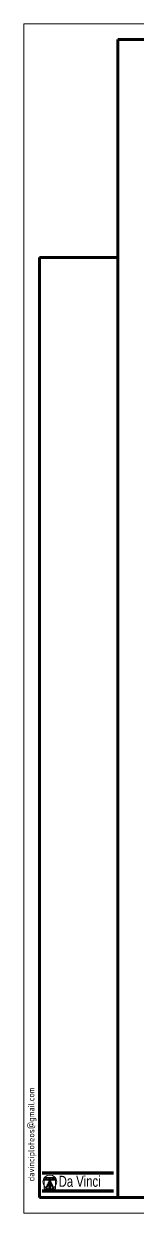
# Model space of a CAD drawing. Extents: x 233 to 569, y -241 to -74.
# Drawn here: x 342.87 to 346.48, y -111.52 to -73.57 of the extents above; entities that cross this region are included whole.
import ezdxf

# ---------------------------------------------------------------- set-up
doc = ezdxf.new("R2010")
doc.units = 0
doc.header["$MEASUREMENT"] = 0
doc.layers.get('0').update_dxf_attribs({"linetype": 'CONTINUOUS', "lineweight": 50})
for name, color, linetype, lineweight in [('ACOTACIONES', 1, 'CONTINUOUS', 9), ('GRAFISMOS', 8, 'CONTINUOUS', 13), ('LINEAS', 2, 'CONTINUOUS', 20), ('MARCOS', 4, 'CONTINUOUS', 80), ('TEXTOGREEN', 3, 'CONTINUOUS', 40)]:
    doc.layers.add(name, color=color, linetype=linetype, lineweight=lineweight)
doc.styles.add('ARIAL', font='')
doc.styles.add('TEMPUS', font='GILC____.TTF')
doc.styles.get('ARIAL').set_extended_font_data('DIN')
pattern_1 = [(45, (-175.155042, 156.505814), (-0.00883883476, 0.00883883476), [])]

msp = doc.modelspace()

# ---------------------------------------------------------------- hatches: boundary and pattern name
at = {"layer": 'GRAFISMOS', "linetype": 'Continuous'}
h = msp.add_hatch(dxfattribs=at)
h.set_pattern_fill('_USER', color=256, scale=0.0125, angle=45, pattern_type=0)
h.set_pattern_definition(pattern_1)
h.paths.add_polyline_path([(343.7296, -110.507), (343.7273, -110.5021), (343.7372, -110.4692), (343.8791, -110.4692), (343.8791, -110.4457), (343.7234, -110.4457, 0.6769222), (343.7025, -110.3801), (343.6972, -110.3801, 0.6769222), (343.6763, -110.4457), (343.5165, -110.4457), (343.5165, -110.4692), (343.6625, -110.4692), (343.6724, -110.5021), (343.6701, -110.507), (343.6701, -110.7446, 0.0232991), (343.6906, -110.7462), (343.6906, -110.6002, -1), (343.7091, -110.6002), (343.7091, -110.746, 0.0233419), (343.7296, -110.744)])
h = msp.add_hatch(dxfattribs=at)
h.set_pattern_fill('_USER', color=9, scale=0.0125, angle=45, pattern_type=0)
h.set_pattern_definition(pattern_1)
h.paths.add_polyline_path([(343.8762, -110.3948, 0.0211603), (343.8646, -110.3801), (343.8562, -110.3801), (343.7301, -110.4384, -0.0674267), (343.7234, -110.4457), (343.7734, -110.4457)])
h.paths.add_polyline_path([(343.5435, -110.3801), (343.5306, -110.3801, 0.0188448), (343.5201, -110.3931), (343.6263, -110.4457), (343.6763, -110.4457, -0.0674267), (343.6696, -110.4384)])
h.paths.add_polyline_path([(343.6701, -110.507), (343.5746, -110.7089, 0.0276533), (343.5956, -110.7214), (343.6701, -110.594)])
h.paths.add_polyline_path([(343.7296, -110.507), (343.7296, -110.594), (343.803, -110.7196, 0.0279173), (343.824, -110.7066)])

# ---------------------------------------------------------------- linework, layer by layer
for p, q in [((343.4528, -110.2181), (345.73, -110.2181)), ((343.4528, -110.8253), (345.7247, -110.8253))]:
    msp.add_line(p, q)
at = {"layer": 'ACOTACIONES'}
for p, q in [((343.4528, -110.2776), (345.7297, -110.2776)), ((343.4528, -110.7727), (345.725, -110.7727))]:
    msp.add_line(p, q, dxfattribs=at)
at = {"layer": 'GRAFISMOS', "linetype": 'Continuous'}
for p, q in [((343.5165, -110.3801), (343.8791, -110.3801)), ((343.5165, -110.3801), (343.5165, -110.7462)), ((343.6763, -110.4457), (343.5165, -110.4457)), ((343.6263, -110.4457), (343.5201, -110.3931)), ((343.6696, -110.4384), (343.5435, -110.3801)), ((343.7234, -110.4457), (343.8791, -110.4457)), ((343.7301, -110.4384), (343.8562, -110.3801)), ((343.7734, -110.4457), (343.8762, -110.3948)), ((343.8791, -110.3801), (343.8791, -110.7462)), ((343.6625, -110.4692), (343.5165, -110.4692)), ((343.5165, -110.7462), (343.8791, -110.7462)), ((343.6701, -110.507), (343.5746, -110.7089)), ((343.5956, -110.7214), (343.6701, -110.594)), ((343.6625, -110.4692), (343.6724, -110.5021)), ((343.6701, -110.507), (343.6724, -110.5021)), ((343.6701, -110.507), (343.6701, -110.7462)), ((343.6906, -110.7462), (343.6906, -110.6002)), ((343.7091, -110.7462), (343.7091, -110.6002)), ((343.7372, -110.4692), (343.7273, -110.5021)), ((343.7296, -110.507), (343.7273, -110.5021)), ((343.7296, -110.507), (343.824, -110.7066)), ((343.7296, -110.507), (343.7296, -110.7462)), ((343.803, -110.7196), (343.7296, -110.594)), ((343.7372, -110.4692), (343.8791, -110.4692))]:
    msp.add_line(p, q, dxfattribs=at)
msp.add_circle((343.6976, -110.5251), 0.2212, dxfattribs=at)
for centre, radius, start, end in [((343.6998, -110.4171), 0.037, 309.45813, 230.54187), ((343.6998, -110.6002), 0.00923, 0, 180)]:
    msp.add_arc(centre, radius, start, end, dxfattribs=at)
at = {"layer": 'LINEAS'}
for p, q in [((467.4834, -73.5663), (342.8705, -73.5663)), ((342.8705, -73.5663), (342.8705, -111.5225)), ((342.8705, -111.5225), (467.4834, -111.5225))]:
    msp.add_line(p, q, dxfattribs=at)
at = {"layer": 'MARCOS'}
for p, q in [((466.9834, -74.0663), (345.8705, -74.0663)), ((345.8705, -74.0663), (345.8705, -111.0225)), ((343.3705, -81.0225), (343.3705, -111.0225)), ((343.3705, -81.0225), (345.8705, -81.0225)), ((343.3705, -111.0225), (466.9834, -111.0225))]:
    msp.add_line(p, q, dxfattribs=at)

# ---------------------------------------------------------------- texts
at = {"style": 'TEMPUS'}
msp.add_text('Da Vinci', height=0.35, dxfattribs=at).set_placement((343.9827, -110.6796))
at = {"layer": 'TEXTOGREEN', "style": 'ARIAL'}
msp.add_text('davinciploteos@gmail.com', height=0.2, rotation=90, dxfattribs=at).set_placement((343.2062, -110.5054))

doc.saveas('drawing.dxf')
